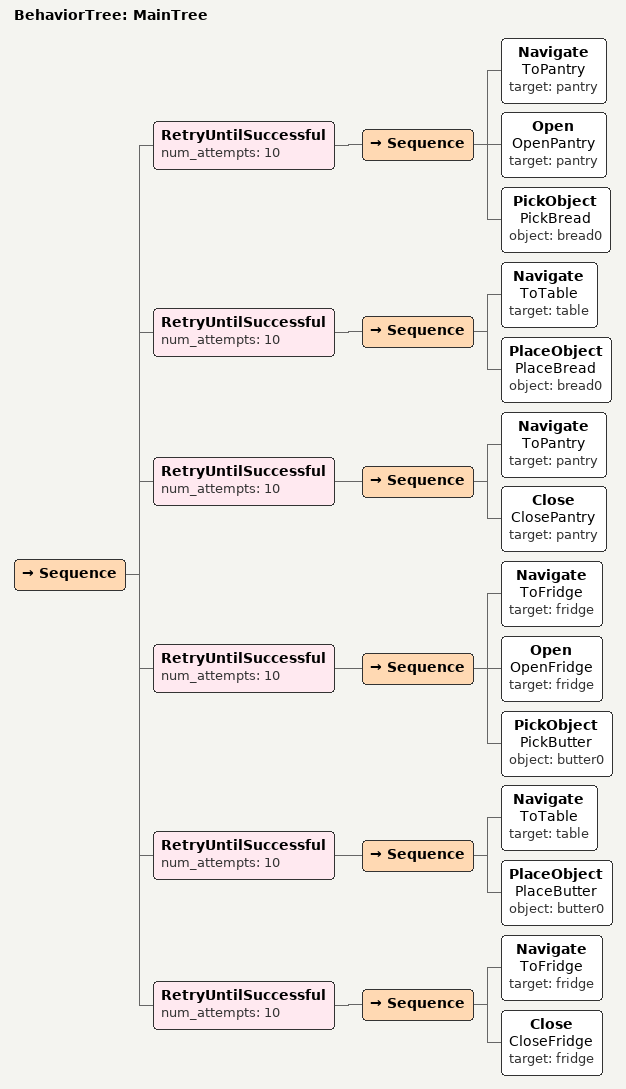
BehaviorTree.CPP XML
<root BTCPP_format="4">

  <BehaviorTree ID="MainTree">
    <Sequence>
      <RetryUntilSuccessful num_attempts="10">
        <Sequence>
          <Navigate name="ToPantry" target="pantry"/>
          <Open name="OpenPantry" target="pantry"/>
          <PickObject name="PickBread" object="bread0"/>
        </Sequence>
      </RetryUntilSuccessful>
      <RetryUntilSuccessful num_attempts="10">
        <Sequence>
          <Navigate name="ToTable" target="table"/>
          <PlaceObject name="PlaceBread" object="bread0"/>
        </Sequence>
      </RetryUntilSuccessful>
      <RetryUntilSuccessful num_attempts="10">
        <Sequence>
          <Navigate name="ToPantry" target="pantry"/>
          <Close name="ClosePantry" target="pantry"/>
        </Sequence>
      </RetryUntilSuccessful>

      <RetryUntilSuccessful num_attempts="10">
        <Sequence>
          <Navigate name="ToFridge" target="fridge"/>
          <Open name="OpenFridge" target="fridge"/>
          <PickObject name="PickButter" object="butter0"/>
        </Sequence>
      </RetryUntilSuccessful>
      <RetryUntilSuccessful num_attempts="10">
        <Sequence>
          <Navigate name="ToTable" target="table"/>
          <PlaceObject name="PlaceButter" object="butter0"/>
        </Sequence>
      </RetryUntilSuccessful>
      <RetryUntilSuccessful num_attempts="10">
        <Sequence>
          <Navigate name="ToFridge" target="fridge"/>
          <Close name="CloseFridge" target="fridge"/>
        </Sequence>
      </RetryUntilSuccessful>

    </Sequence>
  </BehaviorTree>

</root>
